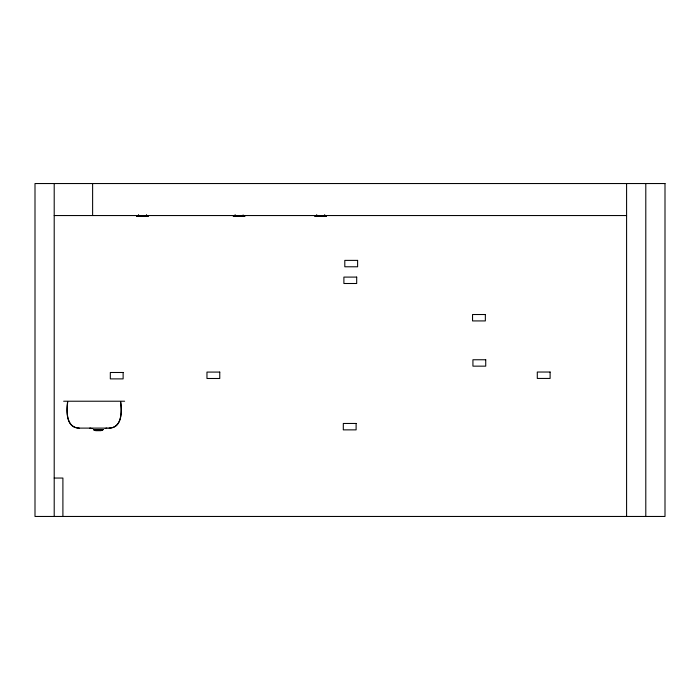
<?xml version="1.0" encoding="UTF-8"?>
<svg xmlns="http://www.w3.org/2000/svg" width="700" height="700" viewBox="0 0 700 700"><rect width="100%" height="100%" fill="white"/><g stroke="black" fill="none" stroke-linecap="round" stroke-linejoin="round"><path stroke-width="1.05" d="M92.733 428.496L90.414 428.496L90.799 428.111M105.175 428.496L106.881 428.111M109.034 428.111C122.316 427.84 121.774 411.119 120.558 401.861M54.206 215.548L626.587 215.548M63.647 401.223L124.635 401.223M95.576 430.675L101.071 430.675M54.206 478.048L62.904 478.048L62.904 516.46M79.249 428.111C65.966 427.84 66.509 411.119 67.725 401.861M89.766 428.111L90.414 428.496M645.794 183.54L645.794 516.46M626.587 183.54L626.587 516.46M324.826 215.075L324.826 216.099M324.704 215.075L324.704 216.099M324.572 215.197L324.572 216.352M316.89 215.197L316.89 216.352M316.759 215.075L316.759 216.099M316.636 215.075L316.636 216.099M243.197 215.075L243.197 216.099M242.944 215.197L242.944 216.352M235.261 215.197L235.261 216.352M235.13 215.075L235.13 216.099M234.999 215.075L234.999 216.099M146.659 215.075L146.659 216.099M146.536 215.075L146.536 216.099M146.405 215.197L146.405 216.352M138.722 215.197L138.722 216.352M138.591 215.075L138.591 216.099M138.469 215.075L138.469 216.099M120.697 401.861C121.94 411.136 122.439 427.858 109.139 428.111L79.144 428.111C65.844 427.858 66.343 411.136 67.585 401.861M92.619 183.54L92.619 215.548M54.206 183.54L54.206 516.46M99.312 429.537L98.647 430.526L98.647 429.537L99.312 429.537M99.925 429.537L99.409 430.526L100.546 429.537L99.925 429.537M101.098 429.537L100.1 430.526L101.631 429.537L101.098 429.537M102.086 429.537L100.669 430.526L102.086 429.537M102.812 429.537L101.08 430.526L102.812 429.537M103.233 429.537L101.299 430.526L103.233 429.537M665 183.54L35 183.54L35 516.46L665 516.46L665 183.54M148.33 216.099L136.798 216.352L148.33 216.099M244.86 216.099L233.336 216.352L244.86 216.099M326.489 216.099L314.965 216.352L326.489 216.099M357.613 260.382L344.803 260.382L344.803 266.779L357.613 266.779L357.613 260.382M356.694 277.095L343.892 277.095L343.892 283.5L356.694 283.5L356.694 277.095M485.354 314.519L472.544 314.519L472.544 320.924L485.354 320.924L485.354 314.519M485.73 359.756L472.929 359.756L472.929 366.152L485.73 366.152L485.73 359.756M550.104 372.033L537.294 372.033L537.294 378.438L550.104 378.438L550.104 372.033M219.765 372.085L206.964 372.085L206.964 378.49L219.765 378.49L219.765 372.085M123.121 372.488L110.32 372.488L110.32 378.884L123.121 378.884L123.121 372.488M356.108 423.465L343.306 423.465L343.306 429.87L356.108 429.87L356.108 423.465M93.415 429.537L95.349 430.526L93.415 429.537M93.835 429.537L95.567 430.526L93.835 429.537M94.561 429.537L95.979 430.526L94.561 429.537M95.55 429.537L95.016 429.537L96.547 430.526L95.55 429.537M96.723 429.537L96.101 429.537L97.239 430.526L96.723 429.537M98 429.537L97.344 429.537L97.86 430.526L98 429.537"/></g></svg>
